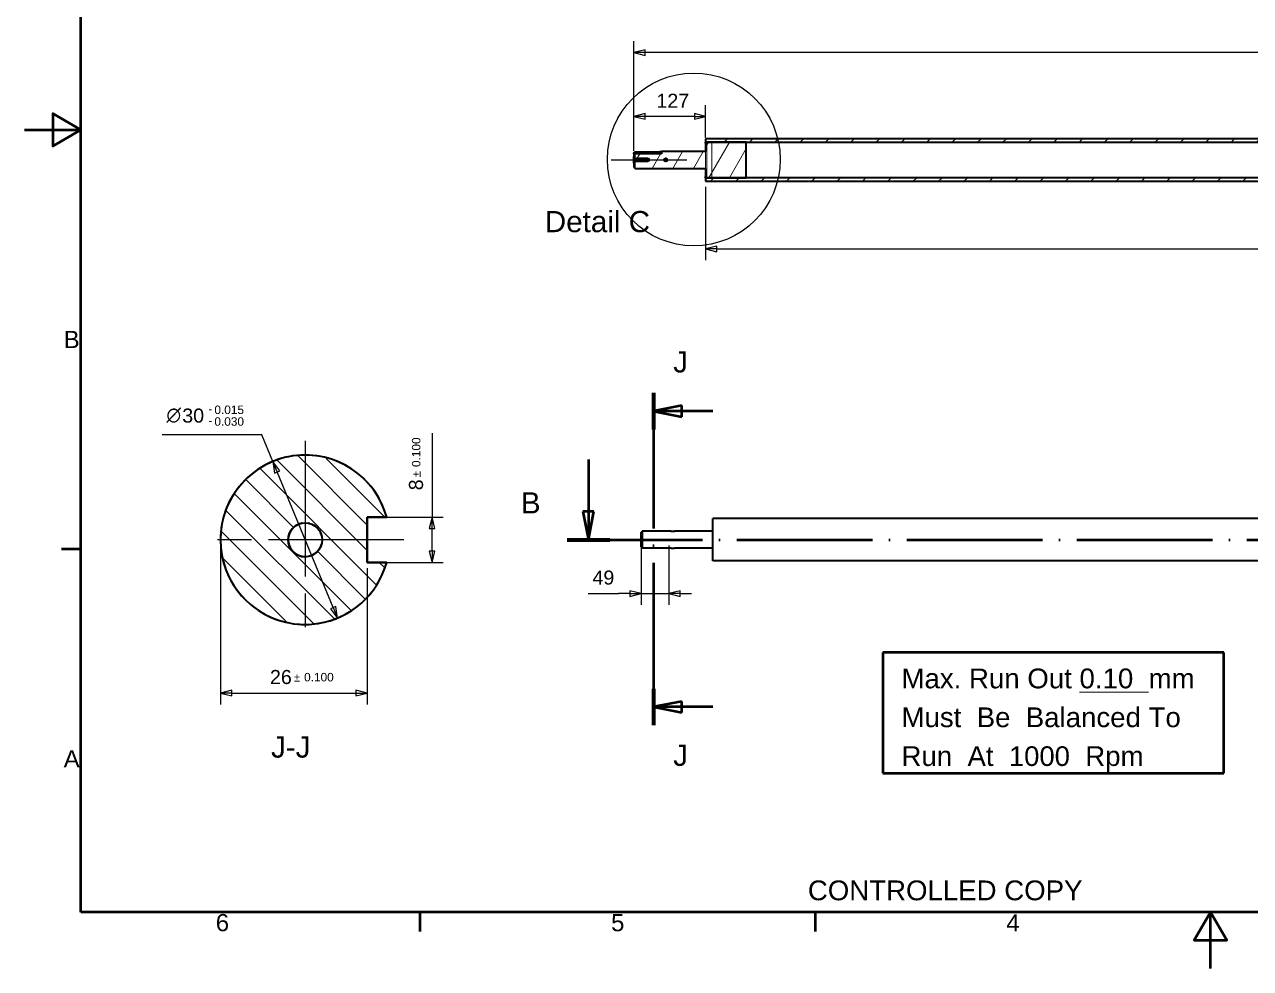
# Paper-space layout 'Drive Roller (Brush)' of a CAD drawing. Header units: millimetres. Extents: x 0 to 420, y 0 to 297.
# Drawn here: x 0 to 217.1, y 0 to 167.1 of the extents above; entities that cross this region are included whole.
import ezdxf

# ---------------------------------------------------------------- set-up
doc = ezdxf.new("R2010")
doc.units = ezdxf.units.MM
for name, pattern in [('ACAD_ISO02W100', [15, 12, -3]), ('ACAD_ISO04W100', [30, 24, -3, 0, -3]), ('ACAD_ISO08W100', [36, 24, -3, 6, -3]), ('ACAD_ISO09W100', [45, 24, -3, 6, -3, 6, -3])]:
    doc.linetypes.add(name, pattern=pattern)
for name, color, linetype, lineweight in [('2dTransBorder', 7, 'Continuous', 35), ('2dTransTitleBlock', 7, 'Continuous', 35), ('Center Mark', 7, 'ACAD_ISO08W100', 25), ('Centerline', 7, 'ACAD_ISO08W100', 25), ('Detail Circle Lines', 7, 'ACAD_ISO09W100', 50), ('Dimensions', 5, 'Continuous', 25), ('Hatch', 7, 'Continuous', 25), ('Hidden Edges', 7, 'ACAD_ISO02W100', 35), ('Section View Lines', 7, 'ACAD_ISO09W100', 70), ('Sketch Lines', 7, 'Continuous', 25), ('Tangent Edges', 7, 'Continuous', 50), ('Text', 5, 'Continuous', 25), ('Visible Edges', 7, 'Continuous', 50)]:
    doc.layers.add(name, color=color, linetype=linetype, lineweight=lineweight)
doc.layers.add('Title', color=7, linetype='Continuous')
doc.styles.add('Current-ISO', font='ARIAL.TTF')
doc.styles.add('Text Style13', font='AIGDT___.TTF')
doc.styles.add('Text Style14', font='ARIAL.TTF')
doc.styles.add('Text Style16', font='ARIAL.TTF')
doc.styles.add('Text Style17', font='AIGDT___.TTF')
doc.styles.add('Text Style6', font='ARIAL.TTF')
pattern_1 = [(45, (0, 0), (-2.245064, 2.245064), [])]

# ---------------------------------------------------------------- blocks, each defined once
blk = doc.blocks.new('2dTransSection0')
at = {"color": 179}
blk.add_solid([(98.84, 80.91), (99.84, 75.91), (100.84, 80.91), (98.84, 80.91)], dxfattribs=at)
at = {"layer": 'Section View Lines', "color": 179, "linetype": 'ACAD_ISO04W100', "lineweight": 50, "true_color": 0x262659}
for p, q in [((99.84, 90.14), (99.84, 80.91)), ((98.84, 80.91), (99.84, 75.91)), ((100.84, 80.91), (98.84, 80.91)), ((99.84, 80.91), (99.84, 75.91)), ((99.84, 75.91), (100.84, 80.91)), ((96.06, 75.91), (392.72, 75.91))]:
    blk.add_line(p, q, dxfattribs=at)
at = {"layer": 'Section View Lines', "color": 179, "linetype": 'ACAD_ISO04W100', "lineweight": 100, "true_color": 0x262659}
blk.add_line((96.06, 75.91), (103.62, 75.91), dxfattribs=at)
at = {"layer": 'Section View Lines', "color": 179, "linetype": 'ACAD_ISO04W100', "lineweight": 50, "true_color": 0x262659}
blk.add_lwpolyline([(98.84, 80.91), (99.84, 75.91), (100.84, 80.91), (98.84, 80.91)], dxfattribs=at)
at = {"layer": 'Section View Lines', "color": 18, "linetype": 'ACAD_ISO04W100', "lineweight": 50, "true_color": 0x000000, "insert": (87.89, 80.57), "char_height": 3.75, "attachment_point": 7, "style": 'Text Style14'}
blk.add_mtext('B', dxfattribs=at)
blk = doc.blocks.new('2dTransSymbol1')
at = {"color": 179}
blk.add_solid([(122.61, 127.92), (120.61, 127.42), (122.61, 126.92), (122.61, 127.92)], dxfattribs=at)
at = {"layer": 'Dimensions', "color": 179, "linetype": 'Continuous', "lineweight": 25, "true_color": 0x262659}
for p, q in [((120.61, 138.42), (120.61, 125.42)), ((122.61, 127.92), (120.61, 127.42)), ((122.61, 127.42), (120.61, 127.42)), ((120.61, 127.42), (122.61, 126.92)), ((122.61, 126.92), (122.61, 127.92)), ((122.61, 127.42), (373.91, 127.42))]:
    blk.add_line(p, q, dxfattribs=at)
blk.add_lwpolyline([(122.61, 127.92), (120.61, 127.42), (122.61, 126.92), (122.61, 127.92)], dxfattribs=at)
blk = doc.blocks.new('2dDetail0')
at = {"layer": 'Detail Circle Lines', "color": 179, "linetype": 'Continuous', "lineweight": 25, "true_color": 0x262659}
blk.add_circle((118.51, 143.25), 15.3, dxfattribs=at)
at = {"layer": 'Detail Circle Lines', "color": 18, "linetype": 'Continuous', "lineweight": 25, "true_color": 0x010001, "insert": (92.13, 130.32), "char_height": 3.75, "attachment_point": 7, "style": 'Text Style14'}
blk.add_mtext('Detail C', dxfattribs=at)
blk = doc.blocks.new('2dTransSection1')
at = {"color": 179}
for points in [[(116.37, 99.67), (111.37, 98.67), (116.37, 97.67), (116.37, 99.67)], [(116.37, 47.3), (111.37, 46.3), (116.37, 45.3), (116.37, 47.3)]]:
    blk.add_solid(points, dxfattribs=at)
at = {"layer": 'Section View Lines', "color": 179, "linetype": 'ACAD_ISO04W100', "lineweight": 50, "true_color": 0x262659}
for p, q in [((111.37, 101.91), (111.37, 43.07)), ((116.37, 99.67), (111.37, 98.67)), ((116.37, 98.67), (111.37, 98.67)), ((111.37, 98.67), (116.37, 97.67)), ((116.37, 97.67), (116.37, 99.67)), ((121.89, 98.67), (116.37, 98.67)), ((116.37, 47.3), (111.37, 46.3)), ((116.37, 46.3), (111.37, 46.3)), ((111.37, 46.3), (116.37, 45.3)), ((116.37, 45.3), (116.37, 47.3)), ((121.89, 46.3), (116.37, 46.3))]:
    blk.add_line(p, q, dxfattribs=at)
at = {"layer": 'Section View Lines', "color": 179, "linetype": 'ACAD_ISO04W100', "lineweight": 100, "true_color": 0x262659}
for p, q in [((111.37, 101.91), (111.37, 95.44)), ((111.37, 49.54), (111.37, 43.07))]:
    blk.add_line(p, q, dxfattribs=at)
at = {"layer": 'Section View Lines', "color": 179, "linetype": 'ACAD_ISO04W100', "lineweight": 50, "true_color": 0x262659}
for points in [[(116.37, 99.67), (111.37, 98.67), (116.37, 97.67), (116.37, 99.67)], [(116.37, 47.3), (111.37, 46.3), (116.37, 45.3), (116.37, 47.3)]]:
    blk.add_lwpolyline(points, dxfattribs=at)
at = {"layer": 'Section View Lines', "linetype": 'ACAD_ISO04W100', "lineweight": 50, "char_height": 3.75, "attachment_point": 7, "style": 'Text Style14'}
for insert in [(114.87, 105.48), (114.87, 35.82)]:
    blk.add_mtext('J', dxfattribs=dict(at, insert=insert))
blk = doc.blocks.new('2dCenterMark1')
at = {"layer": 'Center Mark', "lineweight": 25}
for p, q in [((49.69, 93.41), (49.69, 58.41)), ((67.19, 75.91), (32.19, 75.91))]:
    blk.add_line(p, q, dxfattribs=at)
blk = doc.blocks.new('2dTransSymbol9')
at = {"color": 179}
for points in [[(72.66, 77.91), (72.16, 79.91), (71.66, 77.91), (72.66, 77.91)], [(71.66, 73.91), (72.16, 71.91), (72.66, 73.91), (71.66, 73.91)]]:
    blk.add_solid(points, dxfattribs=at)
at = {"layer": 'Dimensions', "color": 179, "linetype": 'Continuous', "lineweight": 25, "true_color": 0x262659}
for p, q in [((72.16, 94.8), (72.16, 79.91)), ((61.69, 79.91), (74.16, 79.91)), ((72.16, 79.91), (71.66, 77.91)), ((72.16, 77.91), (72.16, 79.91)), ((72.66, 77.91), (72.16, 79.91)), ((71.66, 77.91), (72.66, 77.91)), ((72.16, 73.91), (72.16, 77.91)), ((71.66, 73.91), (72.16, 71.91)), ((72.66, 73.91), (71.66, 73.91)), ((72.16, 73.91), (72.16, 71.91)), ((72.16, 71.91), (72.66, 73.91)), ((61.69, 71.91), (74.16, 71.91))]:
    blk.add_line(p, q, dxfattribs=at)
for points in [[(72.66, 77.91), (72.16, 79.91), (71.66, 77.91), (72.66, 77.91)], [(71.66, 73.91), (72.16, 71.91), (72.66, 73.91), (71.66, 73.91)]]:
    blk.add_lwpolyline(points, dxfattribs=at)
at = {"layer": 'Dimensions', "linetype": 'Continuous', "lineweight": 50, "char_height": 1.5, "attachment_point": 7, "rotation": 90}
for s, insert, style in [('0.100', (70.12, 88.79), 'Text Style16'), ('`', (70.12, 86.98), 'Text Style17')]:
    blk.add_mtext(s, dxfattribs=dict(at, insert=insert, style=style))
at = {"layer": 'Dimensions', "color": 18, "linetype": 'Continuous', "lineweight": 25, "true_color": 0x000000, "insert": (70.6, 84.67), "char_height": 2.49, "attachment_point": 7, "rotation": 90, "style": 'Text Style6'}
blk.add_mtext('8', dxfattribs=at)
blk = doc.blocks.new('2dTransSymbol10')
at = {"color": 179}
for points in [[(36.69, 49.27), (34.69, 48.77), (36.69, 48.27), (36.69, 49.27)], [(58.69, 48.27), (60.69, 48.77), (58.69, 49.27), (58.69, 48.27)]]:
    blk.add_solid(points, dxfattribs=at)
at = {"layer": 'Dimensions', "color": 179, "linetype": 'Continuous', "lineweight": 25, "true_color": 0x262659}
for p, q in [((34.69, 74.91), (34.69, 46.77)), ((60.69, 70.91), (60.69, 46.77)), ((36.69, 49.27), (34.69, 48.77)), ((36.69, 48.77), (34.69, 48.77)), ((34.69, 48.77), (36.69, 48.27)), ((36.69, 48.27), (36.69, 49.27)), ((36.69, 48.77), (58.69, 48.77)), ((60.69, 48.77), (58.69, 49.27)), ((58.69, 49.27), (58.69, 48.27)), ((58.69, 48.77), (60.69, 48.77)), ((58.69, 48.27), (60.69, 48.77))]:
    blk.add_line(p, q, dxfattribs=at)
for points in [[(36.69, 49.27), (34.69, 48.77), (36.69, 48.27), (36.69, 49.27)], [(58.69, 48.27), (60.69, 48.77), (58.69, 49.27), (58.69, 48.27)]]:
    blk.add_lwpolyline(points, dxfattribs=at)
at = {"layer": 'Dimensions', "color": 18, "linetype": 'Continuous', "lineweight": 25, "true_color": 0x000000, "insert": (43.46, 50.33), "char_height": 2.489, "attachment_point": 7, "style": 'Text Style6'}
blk.add_mtext('26', dxfattribs=at)
at = {"layer": 'Dimensions', "color": 18, "linetype": 'Continuous', "lineweight": 50, "true_color": 0x000000, "char_height": 1.5, "attachment_point": 7}
for s, insert, style in [('`', (47.7, 50.81), 'Text Style17'), ('0.100', (49.51, 50.81), 'Text Style16')]:
    blk.add_mtext(s, dxfattribs=dict(at, insert=insert, style=style))
blk = doc.blocks.new('2dTransSymbol11')
at = {"color": 179}
for points in [[(45.19, 88.11), (43.96, 89.77), (44.26, 87.73), (45.19, 88.11)], [(54.19, 63.7), (55.42, 62.04), (55.11, 64.08), (54.19, 63.7)]]:
    blk.add_solid(points, dxfattribs=at)
at = {"layer": 'Dimensions', "color": 179, "linetype": 'Continuous', "lineweight": 25, "true_color": 0x262659}
for p, q in [((42.02, 94.47), (24.37, 94.47)), ((43.96, 89.77), (42.02, 94.47)), ((44.73, 87.92), (43.96, 89.77)), ((45.19, 88.11), (43.96, 89.77)), ((43.96, 89.77), (44.26, 87.73)), ((44.26, 87.73), (45.19, 88.11)), ((54.65, 63.89), (44.73, 87.92)), ((55.11, 64.08), (54.19, 63.7)), ((54.19, 63.7), (55.42, 62.04)), ((54.65, 63.89), (55.42, 62.04)), ((55.42, 62.04), (55.11, 64.08))]:
    blk.add_line(p, q, dxfattribs=at)
for points in [[(45.19, 88.11), (43.96, 89.77), (44.26, 87.73), (45.19, 88.11)], [(54.19, 63.7), (55.42, 62.04), (55.11, 64.08), (54.19, 63.7)]]:
    blk.add_lwpolyline(points, dxfattribs=at)
at = {"layer": 'Dimensions', "linetype": 'Continuous', "lineweight": 25, "attachment_point": 7}
for s, insert, char_height, style in [('n', (25.13, 96.62), 2.5, 'Text Style13'), ('30', (27.93, 96.62), 2.489, 'Text Style6')]:
    blk.add_mtext(s, dxfattribs=dict(at, insert=insert, char_height=char_height, style=style))
at = {"layer": 'Dimensions', "linetype": 'Continuous', "lineweight": 50, "char_height": 1.5, "attachment_point": 7, "style": 'Text Style16'}
for s, insert in [('-', (32.55, 98.34)), ('0.015', (33.62, 98.15)), ('-', (32.55, 96.28)), ('0.030', (33.62, 96.08))]:
    blk.add_mtext(s, dxfattribs=dict(at, insert=insert))
blk = doc.blocks.new('2dTransSymbol12')
at = {"color": 179}
blk.add_solid([(109.91, 162.67), (107.91, 162.17), (109.91, 161.67), (109.91, 162.67)], dxfattribs=at)
at = {"layer": 'Dimensions', "color": 179, "linetype": 'Continuous', "lineweight": 25, "true_color": 0x262659}
for p, q in [((107.91, 144.77), (107.91, 164.17)), ((109.91, 162.67), (107.91, 162.17)), ((109.91, 162.17), (107.91, 162.17)), ((107.91, 162.17), (109.91, 161.67)), ((109.91, 161.67), (109.91, 162.67)), ((381.51, 162.17), (109.91, 162.17))]:
    blk.add_line(p, q, dxfattribs=at)
blk.add_lwpolyline([(109.91, 162.67), (107.91, 162.17), (109.91, 161.67), (109.91, 162.67)], dxfattribs=at)
blk = doc.blocks.new('2dTransSymbol13')
at = {"color": 179}
for points in [[(107.19, 65.87), (109.19, 66.37), (107.19, 66.87), (107.19, 65.87)], [(116.09, 66.87), (114.09, 66.37), (116.09, 65.87), (116.09, 66.87)]]:
    blk.add_solid(points, dxfattribs=at)
at = {"layer": 'Dimensions', "color": 179, "linetype": 'Continuous', "lineweight": 25, "true_color": 0x262659}
for p, q in [((109.19, 74.51), (109.19, 64.37)), ((114.09, 74.91), (114.09, 64.37)), ((99.8, 66.37), (105.19, 66.37)), ((107.19, 66.37), (105.19, 66.37)), ((109.19, 66.37), (107.19, 66.87)), ((107.19, 66.87), (107.19, 65.87)), ((107.19, 66.37), (109.19, 66.37)), ((107.19, 65.87), (109.19, 66.37)), ((109.19, 66.37), (114.09, 66.37)), ((116.09, 66.87), (114.09, 66.37)), ((116.09, 66.37), (114.09, 66.37)), ((114.09, 66.37), (116.09, 65.87)), ((116.09, 65.87), (116.09, 66.87)), ((116.09, 66.37), (118.09, 66.37))]:
    blk.add_line(p, q, dxfattribs=at)
for points in [[(107.19, 65.87), (109.19, 66.37), (107.19, 66.87), (107.19, 65.87)], [(116.09, 66.87), (114.09, 66.37), (116.09, 65.87), (116.09, 66.87)]]:
    blk.add_lwpolyline(points, dxfattribs=at)
at = {"layer": 'Dimensions', "color": 178, "linetype": 'Continuous', "lineweight": 25, "true_color": 0x000001, "insert": (100.57, 67.94), "char_height": 2.489, "attachment_point": 7, "style": 'Text Style6'}
blk.add_mtext('49', dxfattribs=at)
blk = doc.blocks.new('2dCenterLine3')
at = {"layer": 'Centerline', "lineweight": 25}
blk.add_line((103.87, 143.17), (117.29, 143.17), dxfattribs=at)
blk = doc.blocks.new('2dTransSymbol18')
at = {"color": 179}
for points in [[(109.91, 151.37), (107.91, 150.87), (109.91, 150.37), (109.91, 151.37)], [(118.61, 150.37), (120.61, 150.87), (118.61, 151.37), (118.61, 150.37)]]:
    blk.add_solid(points, dxfattribs=at)
at = {"layer": 'Dimensions', "color": 179, "linetype": 'Continuous', "lineweight": 25, "true_color": 0x262659}
for p, q in [((107.91, 145.41), (107.91, 152.87)), ((120.61, 147.12), (120.61, 152.87)), ((109.91, 151.37), (107.91, 150.87)), ((109.91, 150.87), (107.91, 150.87)), ((107.91, 150.87), (109.91, 150.37)), ((109.91, 150.37), (109.91, 151.37)), ((118.61, 150.87), (109.91, 150.87)), ((120.61, 150.87), (118.61, 151.37)), ((118.61, 151.37), (118.61, 150.37)), ((118.61, 150.87), (120.61, 150.87)), ((118.61, 150.37), (120.61, 150.87))]:
    blk.add_line(p, q, dxfattribs=at)
for points in [[(109.91, 151.37), (107.91, 150.87), (109.91, 150.37), (109.91, 151.37)], [(118.61, 150.37), (120.61, 150.87), (118.61, 151.37), (118.61, 150.37)]]:
    blk.add_lwpolyline(points, dxfattribs=at)
at = {"layer": 'Dimensions', "color": 18, "linetype": 'Continuous', "lineweight": 25, "true_color": 0x000000, "insert": (111.89, 152.4), "char_height": 2.489, "attachment_point": 7, "style": 'Text Style6'}
blk.add_mtext('127', dxfattribs=at)
blk = doc.blocks.new('Default Border')
at = {"layer": '2dTransBorder', "color": 179, "linetype": 'Continuous', "lineweight": 50, "true_color": 0x262659}
for points in [[(10, 10), (10, 287), (410, 287), (410, 10), (10, 10)], [(0, 148.5), (10, 148.5), (5, 151.39), (5, 145.61), (10, 148.5)], [(10, 74.25), (6.55, 74.25)], [(70, 10), (70, 6.55)], [(140, 10), (140, 6.55)], [(210, 0), (210, 10), (207.11, 5), (212.89, 5), (210, 10)]]:
    blk.add_lwpolyline(points, dxfattribs=at)
at = {"layer": '2dTransBorder', "color": 179, "lineweight": 211, "char_height": 3.05, "attachment_point": 7, "style": 'Current-ISO'}
for s, insert in [('B', (6.93, 109.85)), ('A', (6.93, 35.6)), ('6', (33.86, 6.55)), ('5', (103.86, 6.55)), ('4', (173.86, 6.55))]:
    blk.add_mtext(s, dxfattribs=dict(at, insert=insert))
blk = doc.blocks.new('Title')
at = {"layer": '2dTransBorder'}
blk.add_blockref('Default Border', (-10, -10), dxfattribs=at)
at = {"layer": '2dTransTitleBlock', "color": 179, "lineweight": 5, "insert": (128.71, 2.03), "char_height": 3.5, "attachment_point": 7, "line_spacing_factor": 0.860831, "style": 'Current-ISO'}
blk.add_mtext('CONTROLLED COPY', dxfattribs=at)

psp = doc.layouts.new('Drive Roller (Brush)')

# ---------------------------------------------------------------- hatches: boundary and pattern name
at = {"layer": 'Hatch', "linetype": 'Continuous', "lineweight": 9, "true_color": 0x1e1e47}
h = psp.add_hatch(dxfattribs=at)
h.set_pattern_fill('ANSI31', color=179, scale=25.4, angle=15, style=0)
h.set_pattern_definition([(60, (0, 0), (-2.74963, 1.5875), [])])
h.paths.add_polyline_path([(112.81, 144.67), (112.81, 144.27), (107.91, 144.27), (107.91, 143.77), (108.21, 143.47), (110.41, 143.47), (110.59, 143.17), (110.41, 142.87), (108.21, 142.87), (107.91, 142.57), (107.91, 141.87), (108.11, 141.67), (120.61, 141.67), (120.61, 140.22), (120.81, 140.02), (127.81, 140.02), (127.81, 146.32), (120.81, 146.32), (120.61, 146.12), (120.61, 144.67)])
h.paths.add_polyline_path([(113.54, 143.47), (113.62, 143.46), (113.69, 143.43), (113.75, 143.38), (113.8, 143.32), (113.83, 143.25), (113.84, 143.17), (113.83, 143.09), (113.8, 143.02), (113.75, 142.96), (113.69, 142.91), (113.62, 142.88), (113.54, 142.87), (113.46, 142.88), (113.39, 142.91), (113.33, 142.96), (113.28, 143.02), (113.25, 143.09), (113.24, 143.17), (113.25, 143.25), (113.28, 143.32), (113.33, 143.38), (113.39, 143.43), (113.46, 143.46)], flags=0)
h = psp.add_hatch(dxfattribs=at)
h.set_pattern_fill('ANSI31', color=179, scale=25.4, style=0)
h.set_pattern_definition(pattern_1)
h.paths.add_polyline_path([(120.61, 146.32), (121.71, 146.32), (121.71, 146.32), (128.91, 146.32), (128.91, 146.32), (375.91, 146.32), (375.91, 146.92), (120.61, 146.92)])
h = psp.add_hatch(dxfattribs=at)
h.set_pattern_fill('ANSI31', color=179, scale=25.4, style=0)
h.set_pattern_definition(pattern_1)
h.paths.add_polyline_path([(121.71, 140.02), (120.61, 140.02), (120.61, 139.42), (375.91, 139.42), (375.91, 140.02), (128.91, 140.02), (128.91, 140.02), (121.71, 140.02)])
h = psp.add_hatch(dxfattribs=at)
h.set_pattern_fill('ANSI31', color=179, scale=25.4, angle=-90, style=0)
h.set_pattern_definition([(315, (0, 0), (2.24506, 2.24506), [])])
h.paths.add_polyline_path([(64.15, 71.91), (60.69, 71.91), (60.69, 79.91), (64.15, 79.91), (62.42, 83.84), (59.65, 87.12), (56.07, 89.48), (51.96, 90.73), (47.67, 90.77), (43.54, 89.59), (39.92, 87.29), (37.1, 84.06), (35.3, 80.16), (34.69, 75.91), (35.3, 71.66), (37.1, 67.76), (39.92, 64.52), (43.54, 62.22), (47.67, 61.04), (51.96, 61.08), (56.07, 62.33), (59.65, 64.69), (62.42, 67.98)])
h.paths.add_polyline_path([(49.69, 72.91), (48.91, 73.01), (48.19, 73.31), (47.57, 73.79), (47.09, 74.41), (46.79, 75.13), (46.69, 75.91), (46.79, 76.68), (47.09, 77.41), (47.57, 78.03), (48.19, 78.5), (48.91, 78.8), (49.69, 78.91), (50.47, 78.8), (51.19, 78.5), (51.81, 78.03), (52.29, 77.41), (52.59, 76.68), (52.69, 75.91), (52.59, 75.13), (52.29, 74.41), (51.81, 73.79), (51.19, 73.31), (50.47, 73.01)], flags=0)

# ---------------------------------------------------------------- linework, layer by layer
at = {"layer": 'Hidden Edges', "color": 179, "linetype": 'Continuous', "lineweight": 18, "true_color": 0x262659}
for p, q in [((120.81, 146.32), (120.81, 140.02)), ((121.71, 146.32), (121.71, 140.02)), ((108.11, 144.62), (108.11, 141.67)), ((120.61, 141.67), (120.61, 144.67))]:
    psp.add_line(p, q, dxfattribs=at).dxf.unprotected_set("ltscale", 0)
at = {"layer": 'Sketch Lines', "linetype": 'Continuous', "lineweight": 50}
for p, q in [((212.37, 55.97), (151.97, 55.97)), ((151.97, 55.97), (151.97, 34.57)), ((212.37, 34.57), (212.37, 55.97)), ((151.97, 34.57), (212.37, 34.57))]:
    psp.add_line(p, q, dxfattribs=at)
at = {"layer": 'Tangent Edges', "color": 179, "linetype": 'Continuous', "lineweight": 35, "true_color": 0x262659}
psp.add_line((107.91, 144.27), (107.91, 144.41), dxfattribs=at).dxf.unprotected_set("ltscale", 0)
at = {"layer": 'Tangent Edges', "color": 179, "linetype": 'Continuous', "lineweight": 35, "true_color": 0x1a1a3e}
psp.add_line((112.41, 144.62), (112.41, 144.27), dxfattribs=at).dxf.unprotected_set("ltscale", 0)
at = {"layer": 'Tangent Edges', "color": 179, "linetype": 'Continuous', "lineweight": 35, "true_color": 0x262659}
psp.add_lwpolyline([(112.41, 144.62), (112.43, 144.62), (112.46, 144.62), (112.49, 144.62), (112.51, 144.62), (112.54, 144.62), (112.56, 144.63), (112.59, 144.63), (112.61, 144.63), (112.63, 144.63), (112.65, 144.64), (112.67, 144.64), (112.69, 144.64), (112.71, 144.65), (112.73, 144.65), (112.74, 144.65), (112.75, 144.66), (112.77, 144.66), (112.78, 144.66), (112.79, 144.67), (112.8, 144.67), (112.8, 144.67), (112.81, 144.67), (112.81, 144.67), (112.81, 144.67)], dxfattribs=at).dxf.unprotected_set("ltscale", 0)
at = {"layer": 'Visible Edges', "color": 179, "linetype": 'Continuous', "lineweight": 35, "true_color": 0x262659}
for p, q in [((120.61, 146.92), (120.61, 146.32)), ((375.91, 146.92), (120.61, 146.92)), ((120.81, 146.32), (120.61, 146.12)), ((120.61, 146.12), (120.61, 146.32)), ((120.61, 146.32), (121.71, 146.32)), ((120.61, 146.12), (120.61, 144.67)), ((127.81, 146.32), (120.81, 146.32)), ((121.71, 146.32), (128.91, 146.32)), ((121.71, 146.32), (121.71, 146.32)), ((127.81, 140.02), (127.81, 146.32)), ((128.91, 146.32), (375.91, 146.32)), ((128.91, 146.32), (128.91, 146.32)), ((107.91, 144.27), (107.91, 143.77)), ((112.81, 144.27), (107.91, 144.27)), ((107.91, 142.57), (107.91, 143.77)), ((107.91, 143.77), (108.21, 143.47)), ((108.11, 144.62), (112.41, 144.62)), ((108.21, 143.47), (108.21, 142.87)), ((108.21, 143.47), (110.41, 143.47)), ((110.41, 143.47), (110.41, 142.87)), ((110.41, 143.47), (110.59, 143.17)), ((120.61, 144.67), (112.81, 144.67)), ((112.81, 144.67), (112.81, 144.27)), ((108.21, 142.87), (107.91, 142.57)), ((107.91, 142.57), (107.91, 141.87)), ((107.91, 141.87), (108.11, 141.67)), ((108.11, 141.67), (120.61, 141.67)), ((110.41, 142.87), (108.21, 142.87)), ((110.59, 143.17), (110.41, 142.87)), ((120.61, 141.67), (120.61, 140.22)), ((120.61, 140.22), (120.81, 140.02)), ((120.61, 140.02), (120.61, 140.22)), ((120.61, 140.02), (120.61, 139.42)), ((121.71, 140.02), (120.61, 140.02)), ((120.61, 139.42), (375.91, 139.42)), ((120.81, 140.02), (127.81, 140.02)), ((121.71, 140.02), (121.71, 140.02)), ((128.91, 140.02), (121.71, 140.02)), ((128.91, 140.02), (128.91, 140.02)), ((375.91, 140.02), (128.91, 140.02)), ((377.19, 79.66), (121.89, 79.66)), ((121.89, 75.91), (121.89, 79.66)), ((109.19, 77.21), (109.39, 77.41)), ((109.19, 74.61), (109.19, 77.21)), ((109.39, 77.41), (109.39, 74.41)), ((114.52, 77.41), (109.39, 77.41)), ((121.89, 77.41), (115.12, 77.41)), ((109.19, 74.61), (109.39, 74.41)), ((114.52, 74.41), (109.39, 74.41)), ((121.89, 74.41), (115.12, 74.41)), ((121.89, 72.16), (121.89, 75.91)), ((377.19, 72.16), (121.89, 72.16))]:
    psp.add_line(p, q, dxfattribs=at).dxf.unprotected_set("ltscale", 0)
for p, q in [((60.69, 71.91), (60.69, 79.91)), ((60.69, 79.91), (64.15, 79.91)), ((60.69, 79.91), (60.69, 71.91)), ((62.06, 79.91), (60.69, 79.91)), ((64.15, 71.91), (60.69, 71.91)), ((60.69, 71.91), (62.06, 71.91))]:
    psp.add_line(p, q, dxfattribs=at)
for points in [[(107.91, 144.41), (107.92, 144.42), (107.92, 144.43), (107.93, 144.43), (107.94, 144.44), (107.95, 144.45), (107.96, 144.46), (107.96, 144.47), (107.97, 144.48), (107.98, 144.48), (107.99, 144.49), (108, 144.5), (108.01, 144.51), (108.01, 144.52), (108.02, 144.53), (108.03, 144.54), (108.04, 144.55), (108.05, 144.55), (108.06, 144.56), (108.07, 144.57), (108.07, 144.58), (108.08, 144.59), (108.09, 144.6), (108.1, 144.61), (108.11, 144.62)], [(115.12, 77.41), (115.12, 77.41), (115.11, 77.4), (115.1, 77.4), (115.08, 77.4), (115.06, 77.4), (115.04, 77.39), (115.01, 77.39), (114.97, 77.38), (114.94, 77.38), (114.9, 77.38), (114.86, 77.38), (114.82, 77.38), (114.79, 77.38), (114.75, 77.38), (114.71, 77.38), (114.67, 77.38), (114.64, 77.39), (114.61, 77.39), (114.59, 77.4), (114.56, 77.4), (114.55, 77.4), (114.53, 77.4), (114.53, 77.41), (114.52, 77.41)], [(114.52, 74.41), (114.53, 74.41), (114.53, 74.41), (114.55, 74.41), (114.56, 74.41), (114.59, 74.42), (114.61, 74.42), (114.64, 74.43), (114.67, 74.43), (114.71, 74.43), (114.75, 74.43), (114.79, 74.44), (114.82, 74.44), (114.86, 74.44), (114.9, 74.43), (114.94, 74.43), (114.97, 74.43), (115.01, 74.43), (115.04, 74.42), (115.06, 74.42), (115.08, 74.41), (115.1, 74.41), (115.11, 74.41), (115.12, 74.41), (115.12, 74.41)]]:
    psp.add_lwpolyline(points, dxfattribs=at).dxf.unprotected_set("ltscale", 0)
for points in [[(64.15, 79.91), (64.06, 79.91), (63.96, 79.91), (63.87, 79.91), (63.78, 79.91), (63.69, 79.91), (63.61, 79.91), (63.52, 79.91), (63.43, 79.91), (63.34, 79.91), (63.25, 79.91), (63.16, 79.91), (63.08, 79.91), (62.99, 79.91), (62.9, 79.91), (62.82, 79.91), (62.73, 79.91), (62.65, 79.91), (62.56, 79.91), (62.48, 79.91), (62.39, 79.91), (62.31, 79.91), (62.23, 79.91), (62.14, 79.91), (62.06, 79.91)], [(62.06, 71.91), (62.14, 71.91), (62.23, 71.91), (62.31, 71.91), (62.39, 71.91), (62.48, 71.91), (62.56, 71.91), (62.65, 71.91), (62.73, 71.91), (62.82, 71.91), (62.9, 71.91), (62.99, 71.91), (63.08, 71.91), (63.16, 71.91), (63.25, 71.91), (63.34, 71.91), (63.43, 71.91), (63.52, 71.91), (63.61, 71.91), (63.69, 71.91), (63.78, 71.91), (63.87, 71.91), (63.96, 71.91), (64.06, 71.91), (64.15, 71.91)]]:
    psp.add_lwpolyline(points, dxfattribs=at)
psp.add_circle((113.54, 143.17), 0.3, dxfattribs=at).dxf.unprotected_set("ltscale", 0)
psp.add_circle((49.69, 75.91), 3, dxfattribs=at)
for radius, start, end in [(15, 15.466, 344.534), (15, 89.9997, 180.6223), (15, 15.466, 90), (3, 114.5428, 316.7728), (3, 108.3878, 110.4307), (3, 100.9231, 104.5597), (3, 75.4377, 77.2514), (3, 47.9138, 59.2994), (3, 43.2272, 45.5646), (3, 14.3066, 24.5444), (15, 181.016, 212.5865), (3, 321.118, 327.273), (3, 329.3317, 343.6354), (15, 213.0551, 344.5337)]:
    psp.add_arc((49.69, 75.91), radius, start, end, dxfattribs=at)

# ---------------------------------------------------------------- block references
at = {"layer": 'Center Mark'}
psp.add_blockref('2dCenterMark1', (0, 0), dxfattribs=at)
at = {"layer": 'Centerline'}
psp.add_blockref('2dCenterLine3', (0, 0), dxfattribs=at)
at = {"layer": 'Detail Circle Lines'}
psp.add_blockref('2dDetail0', (0, 0), dxfattribs=at)
at = {"layer": 'Dimensions'}
for name in ['2dTransSymbol12', '2dTransSymbol18', '2dTransSymbol1', '2dTransSymbol11', '2dTransSymbol9', '2dTransSymbol10', '2dTransSymbol13']:
    psp.add_blockref(name, (0, 0), dxfattribs=at)
at = {"layer": 'Section View Lines'}
for name in ['2dTransSection1', '2dTransSection0']:
    psp.add_blockref(name, (0, 0), dxfattribs=at)
at = {"layer": 'Title'}
psp.add_blockref('Title', (10, 10), dxfattribs=at)

# ---------------------------------------------------------------- texts
at = {"color": 18, "linetype": 'Continuous', "lineweight": 50, "true_color": 0x000000, "insert": (43.65, 37.28), "char_height": 3.75, "attachment_point": 7, "style": 'Text Style14'}
psp.add_mtext('J-J ', dxfattribs=at)
at = {"layer": 'Text', "color": 179, "linetype": 'Continuous', "lineweight": 5, "true_color": 0x262659, "insert": (155.29, 53.11), "char_height": 2.4892, "width": 76.4713, "attachment_point": 1, "line_spacing_factor": 1.177771, "style": 'Current-ISO'}
psp.add_mtext('\\W1.00;\\H3.5000;\\lMax. Run Out \\W1.00;\\H3.5052;\\L0.10\\W1.00;\\H3.5000;\\l  mm\\PMust  Be  Balanced To\\PRun  At \\W1.00;\\H3.4798;\\l \\W1.00;\\H3.4798;\\l1000\\W1.00;\\H3.5000;\\l  Rpm', dxfattribs=at)

doc.saveas('drawing.dxf')
